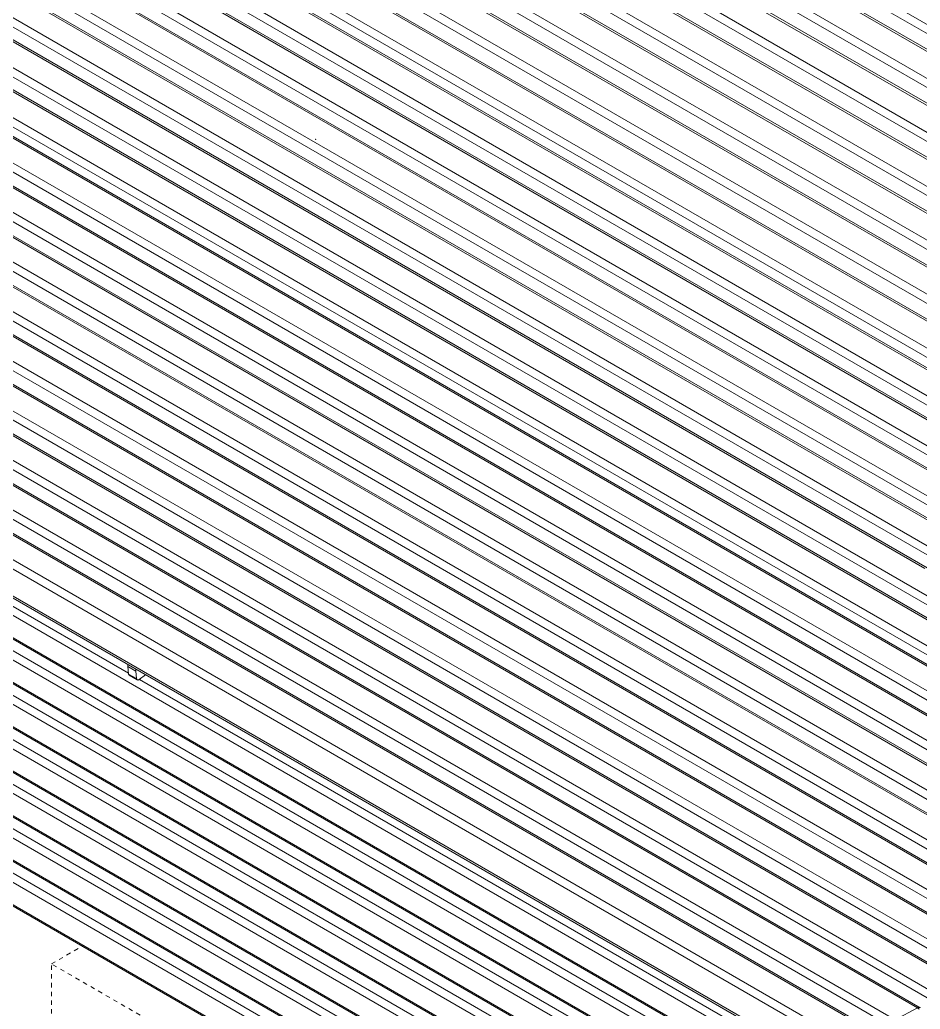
# Model space of a CAD drawing. Header units: inches. Extents: x -16 to 183, y -17 to 123.
# Drawn here: x 8.58 to 29.13, y 0.61 to 23.18 of the extents above; entities that cross this region are included whole.
import ezdxf

# ---------------------------------------------------------------- set-up
doc = ezdxf.new("R2010")
doc.units = ezdxf.units.IN
doc.header["$PDSIZE"] = -1
doc.linetypes.add('HIDDEN', pattern=[1.905, 1.27, -0.635])
doc.layers.add('ZANO_R', color=7, linetype='Continuous', lineweight=0)
doc.layers.add('ZANO_R_przerywana', color=250, linetype='HIDDEN', lineweight=0)

msp = doc.modelspace()

# ---------------------------------------------------------------- linework, layer by layer
at = {"layer": 'ZANO_R'}
for p, q in [((15.91726, 30.79374), (48.64757, 11.89689)), ((48.13605, 11.57659), (15.40574, 30.47345)), ((15.47486, 30.48182), (48.2035, 11.58593)), ((48.56009, 11.73645), (15.82978, 30.6333)), ((14.89421, 30.15316), (47.62452, 11.2563)), ((47.113, 10.93601), (14.38268, 29.83286)), ((14.45181, 29.84123), (47.18045, 10.94534)), ((47.53704, 11.09586), (14.80673, 29.99271)), ((46.51399, 10.45527), (13.78367, 29.35213)), ((13.87116, 29.51257), (46.60147, 10.61571)), ((46.08994, 10.29542), (13.35963, 29.19227)), ((13.42876, 29.20065), (46.1574, 10.30476)), ((45.49094, 9.81468), (12.76062, 28.71154)), ((12.84811, 28.87198), (45.57842, 9.97513)), ((45.06689, 9.65483), (12.33658, 28.55169)), ((12.4057, 28.56006), (45.13434, 9.66417)), ((11.82505, 28.23139), (44.55537, 9.33454)), ((44.46788, 9.1741), (11.73757, 28.07095)), ((44.04384, 9.01424), (11.31353, 27.9111)), ((11.38265, 27.91947), (44.11129, 9.02358)), ((10.802, 27.5908), (43.53232, 8.69395)), ((43.44483, 8.53351), (10.71452, 27.43036)), ((43.02079, 8.37366), (10.29048, 27.27051)), ((10.3596, 27.27888), (43.08824, 8.38299)), ((9.77895, 26.95022), (42.50926, 8.05336)), ((42.09374, 7.80146), (9.36343, 26.69831)), ((9.42808, 26.70471), (42.15839, 7.80786)), ((42.42178, 7.89292), (9.69147, 26.78978)), ((41.49034, 7.34751), (8.76002, 26.24436)), ((8.85145, 26.40272), (38.02466, 9.55956)), ((37.14479, 9.51859), (8.37604, 26.12824)), ((8.44068, 26.13464), (41.171, 7.23779)), ((7.86405, 25.83264), (40.59437, 6.93579)), ((36.13762, 8.95993), (7.38864, 25.55816)), ((7.45329, 25.56457), (40.1836, 6.66771)), ((36.88866, 8.86414), (7.77263, 25.67429)), ((39.51555, 6.20736), (6.78523, 25.10422)), ((6.87666, 25.26257), (39.60697, 6.36572)), ((31.12553, 10.71352), (6.40125, 24.98809)), ((6.46589, 24.9945), (39.19621, 6.09764)), ((5.88926, 24.6925), (38.61958, 5.79564)), ((29.23377, 10.66558), (5.41385, 24.41802)), ((5.4785, 24.42442), (38.20881, 5.52757)), ((34.87418, 7.74691), (5.79784, 24.53414)), ((34.77388, 6.66467), (4.81044, 23.96407)), ((4.90187, 24.12243), (34.06294, 7.28627)), ((28.2767, 10.078), (4.42646, 23.84795)), ((4.4911, 23.85435), (37.22142, 4.9575)), ((3.91447, 23.55235), (36.64479, 4.6555)), ((36.22927, 4.42761), (3.49896, 23.32446)), ((3.5608, 23.32812), (36.28944, 4.43223)), ((36.55336, 4.49714), (3.82305, 23.394)), ((2.98743, 23.05409), (35.71774, 4.15724)), ((35.62254, 4.00126), (2.89223, 22.89811)), ((35.20622, 3.88687), (2.4759, 22.78373)), ((2.53775, 22.78739), (35.26639, 3.8915)), ((34.59949, 3.46053), (1.86917, 22.35738)), ((1.96438, 22.51336), (34.69469, 3.61651)), ((34.18316, 3.34614), (1.45285, 22.243)), ((1.5147, 22.24666), (34.24334, 3.35077)), ((0.94133, 21.97263), (33.67164, 3.07578)), ((33.16011, 2.80541), (0.4298, 21.70227)), ((0.49164, 21.70593), (33.22028, 2.81004)), ((33.57643, 2.9198), (0.84612, 21.81665)), ((32.55338, 2.37906), (-0.17693, 21.27592)), ((-0.08173, 21.4319), (32.64859, 2.53505)), ((32.13706, 2.26468), (-0.59325, 21.16154)), ((-0.53141, 21.1652), (32.19723, 2.26931)), ((-1.10478, 20.89117), (31.62554, 1.99432)), ((31.11401, 1.72395), (-1.6163, 20.62081)), ((-1.55446, 20.62447), (31.17418, 1.72858)), ((31.53033, 1.83833), (-1.19998, 20.73519)), ((-2.12783, 20.35044), (30.60248, 1.45359)), ((30.50728, 1.2976), (-2.22303, 20.19446)), ((30.09096, 1.18322), (-2.63935, 20.08008)), ((-2.57751, 20.08374), (30.15113, 1.18785)), ((29.48423, 0.75687), (-3.24609, 19.65373)), ((-3.15088, 19.80971), (29.57943, 0.91286)), ((29.06791, 0.64249), (-3.66241, 19.53935)), ((-3.60056, 19.543), (29.12808, 0.64712)), ((-4.17393, 19.26898), (28.55638, 0.37213)), ((28.04485, 0.10176), (-4.68546, 18.99862)), ((-4.62361, 19.00227), (28.10503, 0.10638)), ((28.46118, 0.21614), (-4.26914, 19.113)), ((27.43812, -0.32459), (-5.29219, 18.57227)), ((-5.19698, 18.72825), (27.53333, -0.1686)), ((-5.31381, 17.96913), (27.4165, -0.92773)), ((27.44214, -0.99081), (-5.2865, 17.90508)), ((27.52221, -1.4341), (-5.2081, 17.46275)), ((-3.95738, 16.94991), (11.06272, 8.27805)), ((-5.14002, 16.91612), (27.5903, -1.98073)), ((27.61626, -2.02635), (-5.11378, 16.87035)), ((-4.99348, 16.53346), (27.73684, -2.36339)), ((27.65838, -2.52736), (-5.07193, 16.3695)), ((-5.00385, 15.82287), (27.72646, -3.07399)), ((27.75243, -3.1196), (-4.97762, 15.7771)), ((-4.85731, 15.44021), (27.873, -3.45665)), ((27.79455, -3.62061), (-4.93576, 15.27624)), ((-4.86768, 14.72961), (27.86263, -4.16724)), ((27.8886, -4.21286), (-4.84145, 14.68384)), ((-4.72114, 14.34695), (28.00917, -4.5499)), ((27.93072, -4.71387), (-4.79959, 14.18299)), ((-4.73151, 13.63636), (27.9988, -5.2605)), ((28.02477, -5.30611), (-4.70528, 13.59059)), ((-4.58497, 13.2537), (28.14534, -5.64316)), ((28.06689, -5.80712), (-4.66343, 13.08973)), ((-4.59534, 12.5431), (28.13497, -6.35375)), ((28.16094, -6.39937), (-4.56911, 12.49733)), ((28.20306, -6.90038), (-4.52726, 11.99648)), ((-4.4488, 12.16044), (28.28151, -6.73641)), ((-4.45917, 11.44985), (28.27114, -7.44701)), ((28.29711, -7.49262), (-4.43294, 11.40408)), ((-4.31263, 11.06719), (28.41768, -7.82967)), ((28.33922, -7.99363), (-4.39109, 10.90322)), ((-4.323, 10.3566), (28.40731, -8.54026)), ((28.43327, -8.58588), (-4.29677, 10.31082)), ((28.2767, 10.078), (28.56429, 9.91196)), ((36.99876, 5.04232), (28.56429, 9.91196)), ((11.04474, 8.42812), (11.04643, 8.47526)), ((11.04474, 8.42812), (11.22759, 8.32255)), ((11.06504, 8.2587), (11.04474, 8.42812)), ((11.22759, 8.32255), (11.22928, 8.36969)), ((11.06504, 8.2587), (11.06512, 8.25748)), ((11.24789, 8.15313), (11.06504, 8.2587)), ((11.06512, 8.25748), (11.06524, 8.25627)), ((11.06524, 8.25627), (11.0654, 8.25506)), ((11.0654, 8.25506), (11.0656, 8.25386)), ((11.0656, 8.25386), (11.06584, 8.25266)), ((11.06584, 8.25266), (11.06613, 8.25148)), ((11.06613, 8.25148), (11.06646, 8.2503)), ((11.06646, 8.2503), (11.06682, 8.24914)), ((11.06682, 8.24914), (11.06723, 8.24799)), ((11.06723, 8.24799), (11.06768, 8.24685)), ((11.06768, 8.24685), (11.06816, 8.24573)), ((11.06816, 8.24573), (11.06869, 8.24463)), ((11.06869, 8.24463), (11.06925, 8.24355)), ((11.06925, 8.24355), (11.06985, 8.24249)), ((11.06985, 8.24249), (11.07049, 8.24145)), ((11.07049, 8.24145), (11.07116, 8.24043)), ((11.07116, 8.24043), (11.07187, 8.23943)), ((11.07187, 8.23943), (11.07261, 8.23846)), ((11.07261, 8.23846), (11.07338, 8.23752)), ((11.07338, 8.23752), (11.07419, 8.23661)), ((11.07419, 8.23661), (11.07503, 8.23572)), ((11.07503, 8.23572), (11.0759, 8.23486)), ((11.0759, 8.23486), (11.07679, 8.23404)), ((11.07679, 8.23404), (11.07772, 8.23324)), ((11.07772, 8.23324), (11.07867, 8.23248)), ((11.07867, 8.23248), (11.07965, 8.23175)), ((11.07965, 8.23175), (11.08065, 8.23106)), ((11.26294, 8.12582), (11.08065, 8.23106)), ((11.24789, 8.15313), (11.22759, 8.32255)), ((11.24808, 8.15173), (11.24789, 8.15313)), ((11.2483, 8.15035), (11.24808, 8.15173)), ((11.24855, 8.14898), (11.2483, 8.15035)), ((11.24883, 8.14764), (11.24855, 8.14898)), ((11.24914, 8.14632), (11.24883, 8.14764)), ((11.24949, 8.14502), (11.24914, 8.14632)), ((11.24987, 8.14375), (11.24949, 8.14502)), ((11.25029, 8.1425), (11.24987, 8.14375)), ((11.25074, 8.14128), (11.25029, 8.1425)), ((11.25122, 8.14009), (11.25074, 8.14128)), ((11.25173, 8.13893), (11.25122, 8.14009)), ((11.25227, 8.1378), (11.25173, 8.13893)), ((11.25285, 8.1367), (11.25227, 8.1378)), ((11.25315, 8.13616), (11.25285, 8.1367)), ((11.25345, 8.13564), (11.25315, 8.13616)), ((11.25377, 8.13512), (11.25345, 8.13564)), ((11.25409, 8.13461), (11.25377, 8.13512)), ((11.25442, 8.13411), (11.25409, 8.13461)), ((11.25476, 8.13361), (11.25442, 8.13411)), ((11.25511, 8.13313), (11.25476, 8.13361)), ((11.25546, 8.13266), (11.25511, 8.13313)), ((11.25582, 8.13219), (11.25546, 8.13266)), ((11.25618, 8.13174), (11.25582, 8.13219)), ((11.25656, 8.13129), (11.25618, 8.13174)), ((11.25694, 8.13086), (11.25656, 8.13129)), ((11.25733, 8.13043), (11.25694, 8.13086)), ((11.25772, 8.13002), (11.25733, 8.13043)), ((11.25812, 8.12961), (11.25772, 8.13002)), ((11.25853, 8.12922), (11.25812, 8.12961)), ((11.25894, 8.12883), (11.25853, 8.12922)), ((11.25936, 8.12846), (11.25894, 8.12883)), ((11.25979, 8.12809), (11.25936, 8.12846)), ((11.26022, 8.12774), (11.25979, 8.12809)), ((11.26066, 8.12739), (11.26022, 8.12774)), ((11.26111, 8.12706), (11.26066, 8.12739)), ((11.26156, 8.12673), (11.26111, 8.12706)), ((11.26201, 8.12642), (11.26156, 8.12673)), ((11.26247, 8.12612), (11.26201, 8.12642)), ((11.26294, 8.12582), (11.26247, 8.12612)), ((11.26341, 8.12554), (11.26294, 8.12582)), ((11.26389, 8.12527), (11.26341, 8.12554)), ((11.26437, 8.12501), (11.26389, 8.12527)), ((11.26486, 8.12476), (11.26437, 8.12501)), ((11.29351, 8.12508), (11.29217, 8.12457)), ((11.29486, 8.12562), (11.29351, 8.12508)), ((11.29621, 8.12621), (11.29486, 8.12562)), ((11.29756, 8.12684), (11.29621, 8.12621)), ((11.29892, 8.1275), (11.29756, 8.12684)), ((11.30027, 8.1282), (11.29892, 8.1275)), ((11.30162, 8.12894), (11.30027, 8.1282)), ((11.30296, 8.12972), (11.30162, 8.12894)), ((11.3043, 8.13053), (11.30296, 8.12972)), ((11.30563, 8.13138), (11.3043, 8.13053)), ((11.30696, 8.13226), (11.30563, 8.13138)), ((11.30828, 8.13316), (11.30696, 8.13226)), ((11.30959, 8.13411), (11.30828, 8.13316)), ((11.45407, 8.23991), (11.30959, 8.13411)), ((11.31067, 8.1349), (26.33077, -0.53696)), ((11.26535, 8.12452), (11.26486, 8.12476)), ((11.26584, 8.12429), (11.26535, 8.12452)), ((11.26634, 8.12407), (11.26584, 8.12429)), ((11.26685, 8.12387), (11.26634, 8.12407)), ((11.26736, 8.12367), (11.26685, 8.12387)), ((11.26787, 8.12348), (11.26736, 8.12367)), ((11.26839, 8.1233), (11.26787, 8.12348)), ((11.26891, 8.12314), (11.26839, 8.1233)), ((11.26943, 8.12298), (11.26891, 8.12314)), ((11.26996, 8.12284), (11.26943, 8.12298)), ((11.2705, 8.1227), (11.26996, 8.12284)), ((11.27104, 8.12257), (11.2705, 8.1227)), ((11.27159, 8.12246), (11.27104, 8.12257)), ((11.27214, 8.12235), (11.27159, 8.12246)), ((11.2727, 8.12225), (11.27214, 8.12235)), ((11.27327, 8.12217), (11.2727, 8.12225)), ((11.27384, 8.12209), (11.27327, 8.12217)), ((11.27442, 8.12203), (11.27384, 8.12209)), ((11.275, 8.12197), (11.27442, 8.12203)), ((11.27558, 8.12193), (11.275, 8.12197)), ((11.27617, 8.12189), (11.27558, 8.12193)), ((11.27677, 8.12187), (11.27617, 8.12189)), ((11.27737, 8.12186), (11.27677, 8.12187)), ((11.27797, 8.12186), (11.27737, 8.12186)), ((11.27858, 8.12186), (11.27797, 8.12186)), ((11.2792, 8.12188), (11.27858, 8.12186)), ((11.28044, 8.12196), (11.2792, 8.12188)), ((11.28169, 8.12207), (11.28044, 8.12196)), ((11.28296, 8.12223), (11.28169, 8.12207)), ((11.28425, 8.12244), (11.28296, 8.12223)), ((11.28554, 8.12268), (11.28425, 8.12244)), ((11.28685, 8.12298), (11.28554, 8.12268)), ((11.28817, 8.12331), (11.28685, 8.12298)), ((11.28949, 8.12369), (11.28817, 8.12331)), ((11.29083, 8.12411), (11.28949, 8.12369)), ((11.29217, 8.12457), (11.29083, 8.12411)), ((28.55638, 0.37213), (29.06791, 0.64249)), ((29.06791, 0.64249), (29.06973, 0.64364)), ((29.06791, 0.64249), (29.07351, 0.63865)), ((29.06973, 0.64364), (29.0716, 0.64473)), ((29.0716, 0.64473), (29.07351, 0.64575)), ((29.07351, 0.64575), (29.07544, 0.64671)), ((29.07351, 0.63865), (29.07898, 0.63462)), ((29.07544, 0.64671), (29.07741, 0.64759)), ((29.07741, 0.64759), (29.07941, 0.64841)), ((29.07898, 0.63462), (29.08431, 0.6304)), ((29.07941, 0.64841), (29.08144, 0.64916)), ((29.08144, 0.64916), (29.08349, 0.64984)), ((29.08349, 0.64984), (29.08557, 0.65044)), ((29.08431, 0.6304), (29.08948, 0.62599)), ((29.08557, 0.65044), (29.08766, 0.65098)), ((29.08766, 0.65098), (29.08977, 0.65144)), ((29.08948, 0.62599), (29.0945, 0.62141)), ((29.08977, 0.65144), (29.0919, 0.65183)), ((29.0919, 0.65183), (29.09404, 0.65214)), ((29.09404, 0.65214), (29.09618, 0.65238)), ((29.0945, 0.62141), (29.09936, 0.61666)), ((29.09618, 0.65238), (29.09834, 0.65254)), ((29.09834, 0.65254), (29.1005, 0.65263)), ((29.09936, 0.61666), (29.10405, 0.61173)), ((29.1005, 0.65263), (29.10266, 0.65265)), ((29.10266, 0.65265), (29.10482, 0.65259)), ((29.10482, 0.65259), (29.10698, 0.65245)), ((29.10698, 0.65245), (29.10913, 0.65224)), ((29.10913, 0.65224), (29.11127, 0.65196)), ((29.11127, 0.65196), (29.1134, 0.6516)), ((29.1134, 0.6516), (29.11552, 0.65117)), ((29.11552, 0.65117), (29.11762, 0.65066)), ((29.11762, 0.65066), (29.1197, 0.65009)), ((29.1197, 0.65009), (29.12176, 0.64944)), ((29.12176, 0.64944), (29.1238, 0.64871)), ((29.1238, 0.64871), (29.12581, 0.64792)), ((29.12581, 0.64792), (29.12779, 0.64706)), ((29.12779, 0.64706), (29.12974, 0.64613))]:
    msp.add_line(p, q, dxfattribs=at)
msp.add_point((15.33395, 20.4524), dxfattribs=at)
at = {"layer": 'ZANO_R_przerywana', "ltscale": 0.05}
for p, q in [((9.30484, 1.64531), (10.00859, 2.05162)), ((9.30484, -4.68883), (9.30484, 1.64531)), ((14.79036, -1.52176), (9.30484, 1.64531))]:
    msp.add_line(p, q, dxfattribs=at)

doc.saveas('drawing.dxf')
